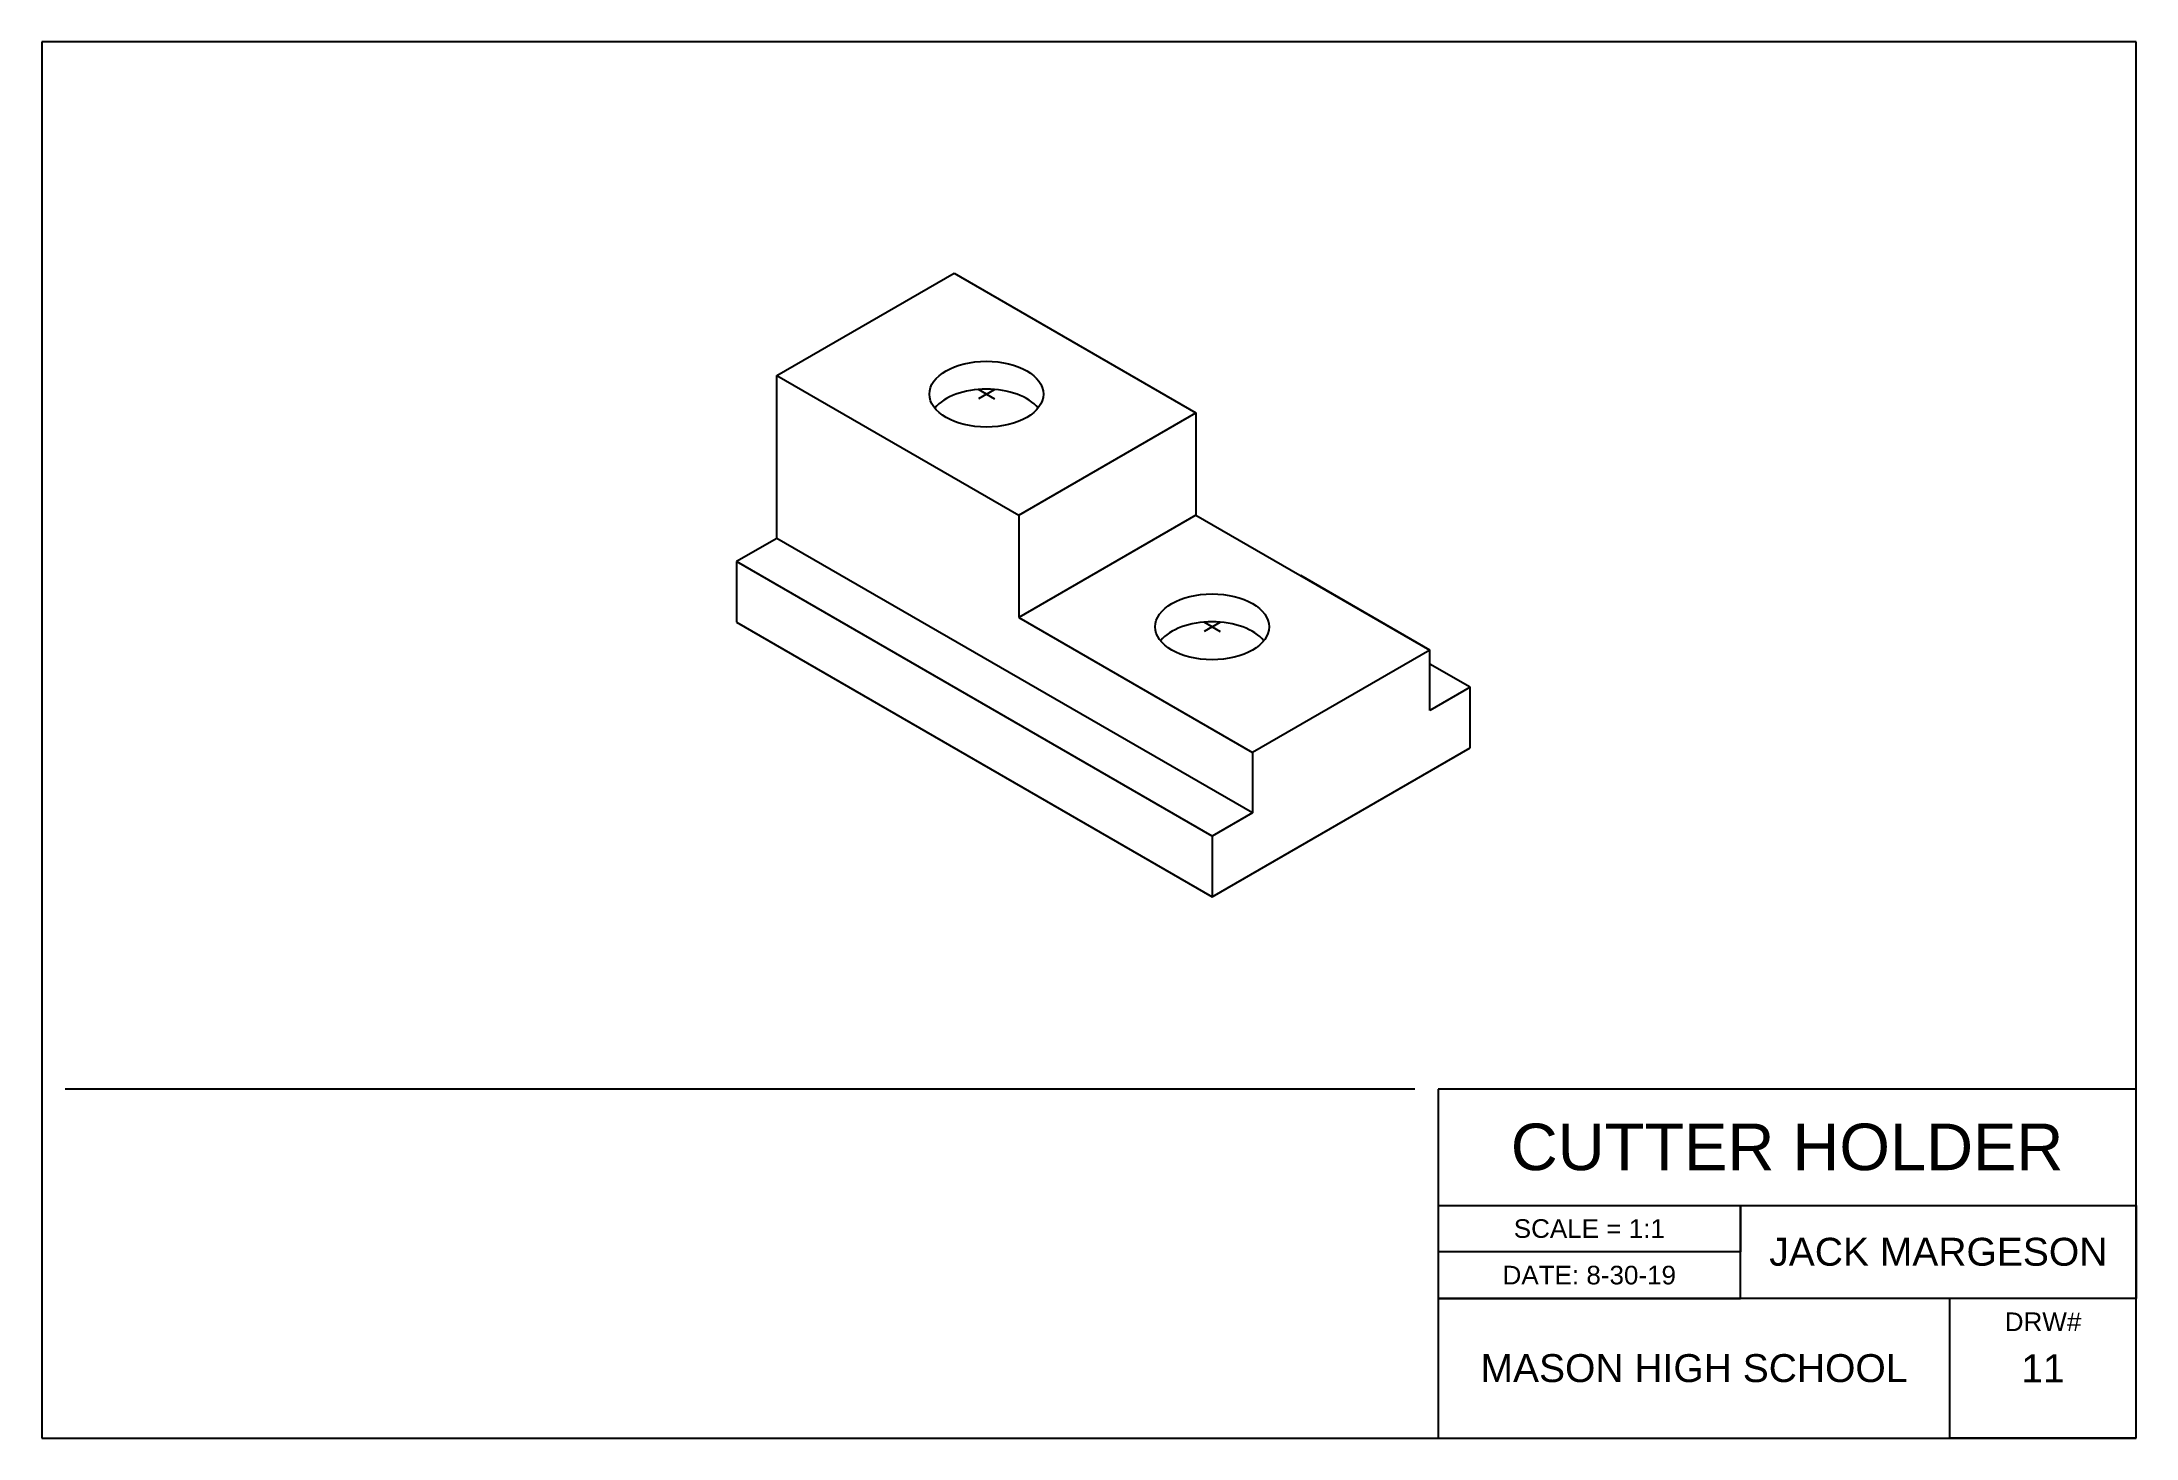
# Model space of a CAD drawing. Header units: millimetres. Extents: x 0 to 450, y 0 to 300.
import ezdxf

# ---------------------------------------------------------------- set-up
doc = ezdxf.new("R2010")
doc.units = ezdxf.units.MM
doc.styles.get("Standard").update_dxf_attribs({"font": 'arial.ttf'})

msp = doc.modelspace()

# ---------------------------------------------------------------- linework, layer by layer
for p, q in [((450, 300), (0, 300)), ((0, 300), (0, 0)), ((450, 0), (450, 300)), ((157.93, 228.32), (196.03, 250.32)), ((196.03, 250.32), (247.99, 220.32)), ((157.93, 193.32), (157.93, 228.32)), ((157.93, 228.32), (209.89, 198.32)), ((209.89, 198.32), (247.99, 220.32)), ((247.99, 220.32), (247.99, 198.32)), ((209.89, 198.32), (209.89, 176.32)), ((247.99, 198.32), (209.89, 176.32)), ((247.99, 198.32), (298.22, 169.32)), ((157.93, 193.32), (149.26, 188.32)), ((260.12, 134.32), (157.93, 193.32)), ((251.46, 129.32), (149.26, 188.32)), ((149.26, 188.32), (149.26, 175.32)), ((298.22, 169.32), (270.51, 185.32)), ((209.89, 176.32), (260.12, 147.32)), ((149.26, 175.32), (251.46, 116.32)), ((298.22, 169.32), (260.12, 147.32)), ((298.22, 156.32), (298.22, 169.32)), ((306.88, 161.32), (298.22, 166.32)), ((306.88, 161.32), (298.22, 156.32)), ((306.88, 148.32), (306.88, 161.32)), ((251.46, 116.32), (306.88, 148.32)), ((260.12, 147.32), (260.12, 134.32)), ((260.12, 134.32), (251.46, 129.32)), ((251.46, 129.32), (251.46, 116.32)), ((295, 75), (5, 75)), ((450, 75), (300, 75)), ((300, 75), (300, 0)), ((300, 75), (300, 50)), ((450, 0), (450, 75)), ((300, 50), (450, 50)), ((365, 30), (365, 50)), ((365, 50), (365, 40)), ((450, 50), (450, 30)), ((365, 40), (300, 40)), ((450, 30), (300, 30)), ((300, 30), (365, 30)), ((410, 0), (410, 30)), ((0, 0), (450, 0)), ((450, 0), (410, 0))]:
    msp.add_line(p, q)
at = {"color": 3}
for p, q in [((202.96, 224.32), (201.23, 225.32)), ((202.96, 224.32), (204.69, 225.32)), ((202.96, 224.32), (201.23, 223.32)), ((202.96, 224.32), (204.69, 223.32)), ((251.46, 174.32), (249.72, 175.32)), ((251.46, 174.32), (249.72, 173.32)), ((251.46, 174.32), (253.19, 175.32)), ((251.46, 174.32), (253.19, 173.32))]:
    msp.add_line(p, q, dxfattribs=at)
for centre in [(202.96, 224.32), (251.46, 174.32)]:
    msp.add_ellipse(centre, major_axis=(-12.25, 0), ratio=0.57735)
for centre in [(202.96, 218.32), (251.46, 168.32)]:
    msp.add_ellipse(centre, major_axis=(-12.25, 0), ratio=0.57735, start_param=3.579742, end_param=5.845036)

# ---------------------------------------------------------------- texts
for s, width, insert, char_height, attachment_point in [('CUTTER HOLDER', 150, (375, 62.5), 10, 5), ('SCALE = 1:1', 65, (332.5, 45), 4, 5), ('JACK MARGESON', 85, (407.5, 40), 6, 5), ('DATE: 8-30-19', 65, (332.5, 35), 4, 5), ('DRW#', 40, (430, 27), 4, 2), ('MASON HIGH SCHOOL', 110, (355, 15), 6, 5), ('11', 40, (430, 15), 6, 5)]:
    msp.add_mtext_dynamic_manual_height_columns(s, width=width, gutter_width=12.5, heights=[0], dxfattribs=dict(insert=insert, char_height=char_height, attachment_point=attachment_point))

doc.saveas('drawing.dxf')
